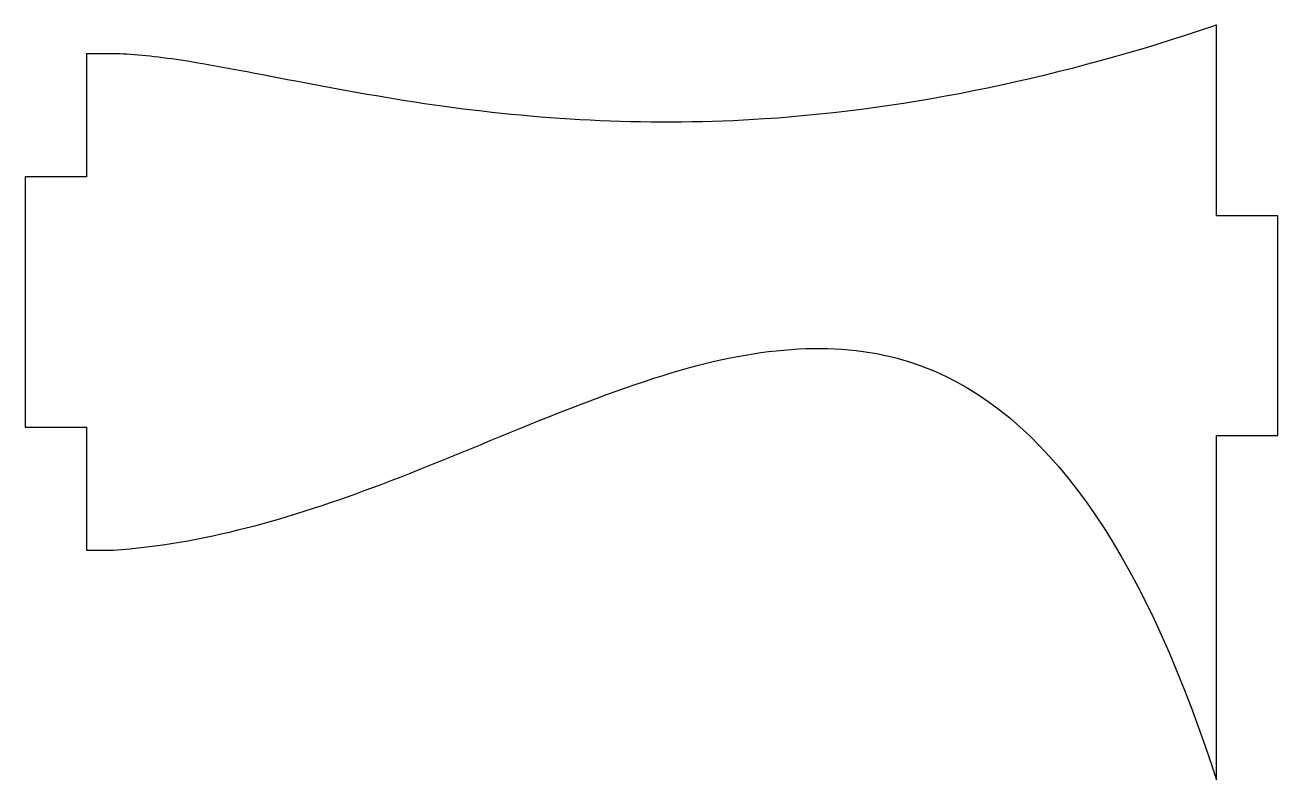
# Model space of a CAD drawing. Header units: millimetres. Extents: x -20.4 to 20.4, y -12.5 to 12.1.
import ezdxf

# ---------------------------------------------------------------- set-up
doc = ezdxf.new("R2010")
doc.units = ezdxf.units.MM
doc.layers.get('0').update_dxf_attribs({"linetype": 'CONTINUOUS'})

msp = doc.modelspace()

# ---------------------------------------------------------------- linework, layer by layer
for p, q in [((18.39, 5.895), (18.39, 12.105)), ((-17.515, 11.166), (-18.39, 11.166)), ((-18.39, 11.166), (-18.39, 7.166)), ((-18.39, 7.166), (-20.39, 7.166)), ((-20.39, 7.166), (-20.39, -0.984)), ((20.39, 5.895), (18.39, 5.895)), ((20.39, -1.255), (20.39, 5.895)), ((-20.39, -0.984), (-18.39, -0.984)), ((-18.39, -0.984), (-18.39, -4.984)), ((18.39, -12.466), (18.39, -1.255)), ((18.39, -1.255), (20.39, -1.255)), ((-18.39, -4.984), (-17.513, -4.984))]:
    msp.add_line(p, q)
for points, knots in [([(18.39, 12.105), (18.357, 12.093), (18.324, 12.082), (18.291, 12.071), (13.378, 10.404), (8.471, 9.366), (3.667, 9.047), (0.06, 8.808), (-3.495, 9.004), (-6.741, 9.453), (-10.197, 9.932), (-13.275, 10.655), (-15.46, 10.979), (-16.269, 11.099), (-16.957, 11.166), (-17.515, 11.166)], [-1.00236, -1.00236, -1.00236, -1.00236, -1, -1, -1, -0.64865, -0.64865, -0.64865, -0.384822, -0.384822, -0.384822, -0.104, -0.104, -0.104, 0, 0, 0, 0]), ([(-17.513, -4.984), (-17.512, -4.984), (-17.511, -4.984), (-17.51, -4.984), (-14.668, -4.797), (-11.733, -3.959), (-8.798, -2.845), (-5.341, -1.534), (-1.895, 0.103), (1.275, 0.964), (4.051, 1.719), (6.601, 1.839), (8.858, 0.984), (12.807, -0.514), (15.905, -4.94), (18.244, -12.024), (18.293, -12.171), (18.341, -12.319), (18.39, -12.466)], [-0.000058, -0.000058, -0.000058, -0.000058, 0, 0, 0, 0.199454, 0.199454, 0.199454, 0.434282, 0.434282, 0.434282, 0.63998, 0.63998, 0.63998, 1, 1, 1, 1.007492, 1.007492, 1.007492, 1.007492])]:
    msp.add_open_spline(points, degree=3, knots=knots)

doc.saveas('drawing.dxf')
